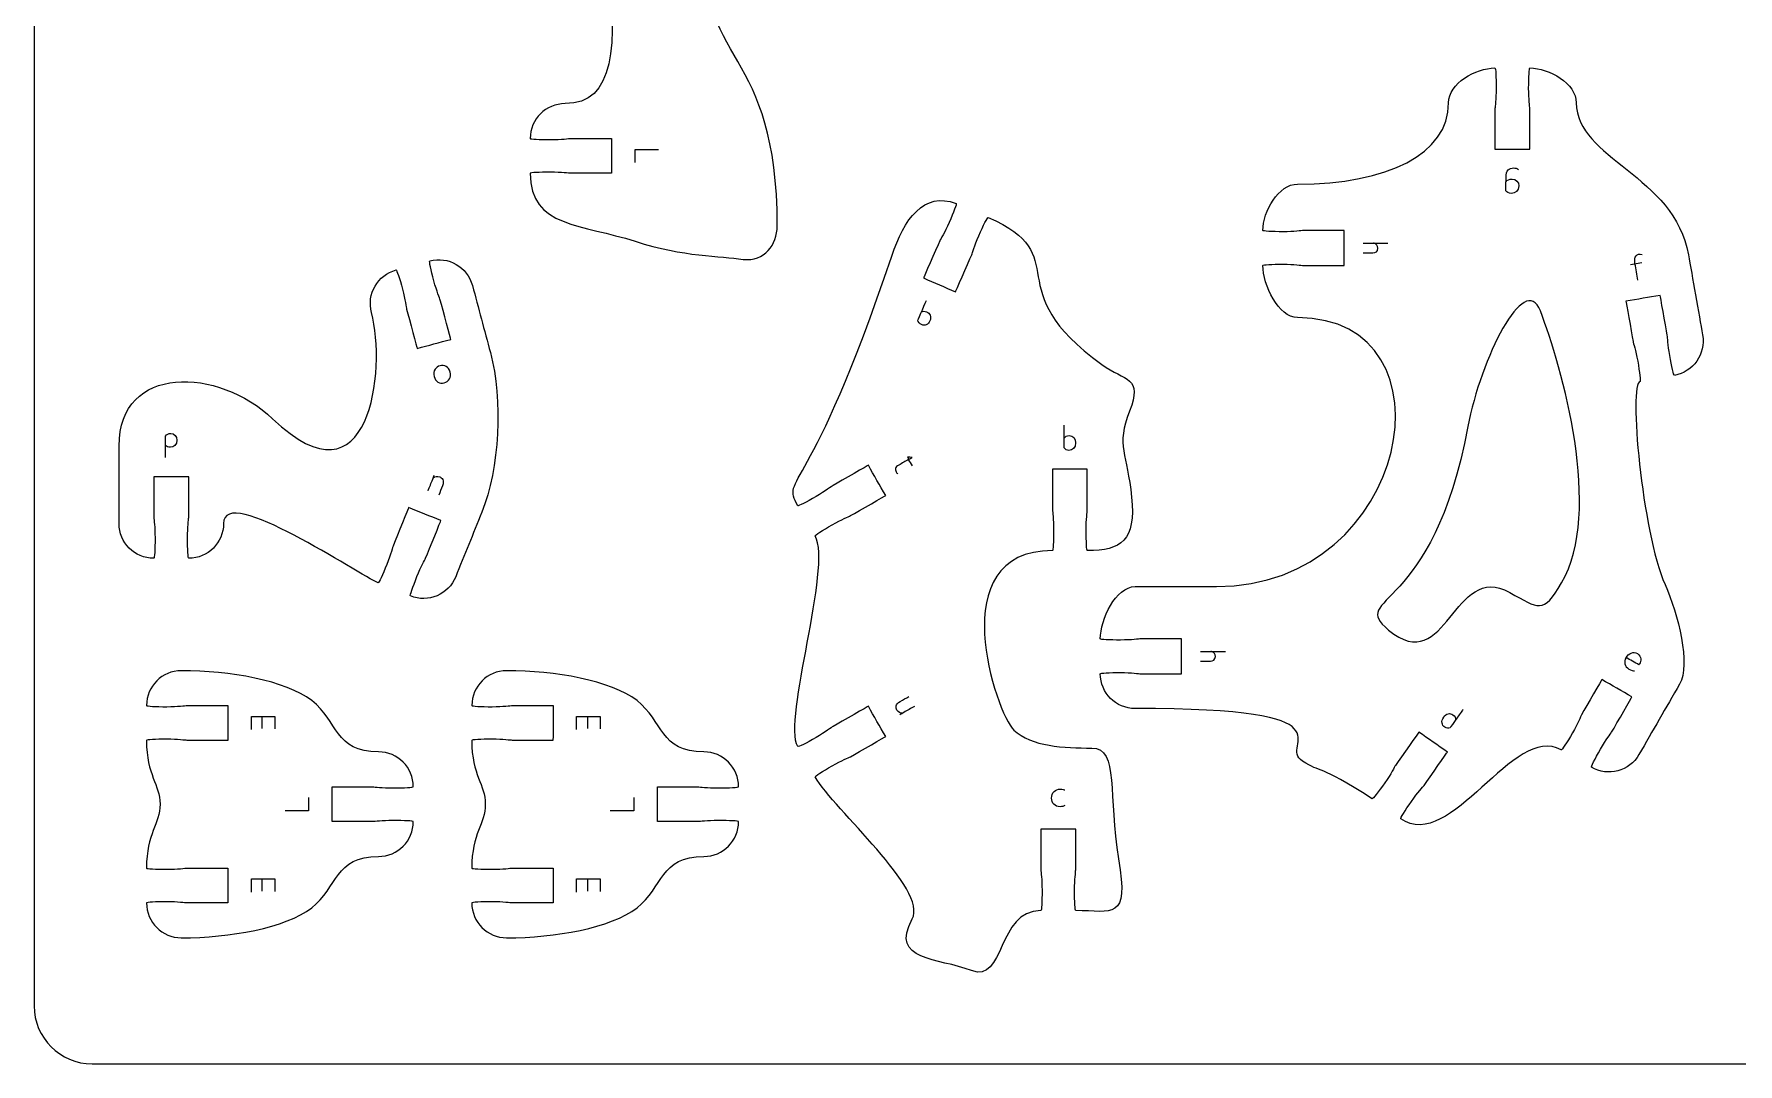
# Model space of a CAD drawing. Extents: x 0 to 300, y 0 to 300.
# Drawn here: x 0 to 146.8, y 0.1 to 88.8 of the extents above; entities that cross this region are included whole.
import ezdxf

# ---------------------------------------------------------------- set-up
doc = ezdxf.new("R2010")
doc.units = 0
doc.header["$MEASUREMENT"] = 0
doc.layers.add('DEFAULT', color=7, linetype='CONTINUOUS')

msp = doc.modelspace()

# ---------------------------------------------------------------- linework, layer by layer
at = {"layer": 'DEFAULT', "color": 250}
for points in [[(51.77, 77.73), (51.77, 78.85), (53.79, 78.85)], [(114.49, 70.77), (116.62, 70.77)], [(137.51, 68.94), (138.51, 69.12)], [(100.49, 35.61), (102.62, 35.61)], [(18.72, 28.89), (18.72, 30.03), (20.74, 30.03), (20.74, 28.94)], [(19.66, 28.98), (19.66, 30.03)], [(46.74, 28.89), (46.74, 30.03), (48.76, 30.03), (48.76, 28.94)], [(47.69, 28.98), (47.69, 30.03)], [(23.64, 23.03), (23.64, 21.9), (21.62, 21.9)], [(51.66, 23.03), (51.66, 21.9), (49.64, 21.9)], [(18.72, 14.89), (18.72, 16.03), (20.74, 16.03), (20.74, 14.94)], [(19.66, 14.98), (19.66, 16.03)], [(46.74, 14.89), (46.74, 16.03), (48.76, 16.03), (48.76, 14.94)], [(47.69, 14.98), (47.69, 16.03)]]:
    msp.add_lwpolyline(points, dxfattribs=at)
at = {"layer": 'DEFAULT', "color": 1}
for points, knots in [([(295, 0.1), (198.33, 0.1), (101.67, 0.1), (5, 0.1), (2.25, 0.1), (0, 2.35), (0, 5.1), (0, 101.77), (0, 198.43), (0, 295.1), (0, 297.85), (2.25, 300.1), (5, 300.1), (101.67, 300.1), (198.33, 300.1), (295, 300.1), (297.75, 300.1), (300, 297.85), (300, 295.1), (300, 198.43), (300, 101.77), (300, 5.1), (300, 2.35), (297.75, 0.1), (295, 0.1)], [0, 0, 0, 0, 822.047, 822.047, 822.047, 823.047, 823.047, 823.047, 1645.094, 1645.094, 1645.094, 1646.094, 1646.094, 1646.094, 2468.141, 2468.141, 2468.141, 2469.141, 2469.141, 2469.141, 3291.188, 3291.188, 3291.188, 3292.188, 3292.188, 3292.188, 3292.188]), ([(64.02, 72.25), (64.02, 70.67), (62.93, 69.14), (61.07, 69.38), (59.09, 69.69), (56, 69.58), (51.79, 70.94), (47.26, 72.41), (42.74, 72.1), (42.74, 76.79), (42.74, 76.85), (43.52, 76.89), (44.49, 76.89), (45.46, 76.89), (46.07, 76.79), (46.24, 76.79), (47.41, 76.79), (48.57, 76.79), (49.74, 76.79), (49.74, 77.79), (49.74, 78.79), (49.74, 79.79), (48.57, 79.79), (47.41, 79.79), (46.24, 79.79), (46.07, 79.79), (45.46, 79.69), (44.49, 79.69), (43.52, 79.69), (42.74, 79.74), (42.74, 79.79), (42.74, 81.45), (44.08, 82.79), (45.74, 82.79), (54.28, 82.79), (46.74, 102.28), (46.74, 126.36), (46.74, 127.36), (46.74, 128.36), (46.74, 129.36), (46.74, 131.57), (48.68, 133.36), (57.74, 133.36), (59.4, 133.36), (60.74, 131.02), (60.74, 129.36), (60.74, 129.3), (59.96, 129.26), (58.99, 129.26), (58.02, 129.26), (57.41, 129.36), (57.24, 129.36), (56.07, 129.36), (54.91, 129.36), (53.74, 129.36), (53.74, 128.36), (53.74, 127.36), (53.74, 126.36), (54.91, 126.36), (56.07, 126.36), (57.24, 126.36), (57.41, 126.36), (58.02, 126.46), (58.99, 126.46), (59.96, 126.46), (60.74, 126.42), (60.74, 126.36), (60.74, 119.6), (57.24, 112.5), (57.24, 97.94), (57.24, 85.98), (64.02, 87.72), (64.02, 72.25)], [1, 1, 1, 1, 2, 2, 2, 3, 3, 3, 4, 4, 4, 5, 5, 5, 6, 6, 6, 15.92, 15.92, 15.92, 24.42, 24.42, 24.42, 34.34, 34.34, 34.34, 35.34, 35.34, 35.34, 36.34, 36.34, 36.34, 37.34, 37.34, 37.34, 38.34, 38.34, 38.34, 46.85, 46.85, 46.85, 47.85, 47.85, 47.85, 48.85, 48.85, 48.85, 49.85, 49.85, 49.85, 50.85, 50.85, 50.85, 60.77, 60.77, 60.77, 69.28, 69.28, 69.28, 79.2, 79.2, 79.2, 80.2, 80.2, 80.2, 81.2, 81.2, 81.2, 82.2, 82.2, 82.2, 83.2, 83.2, 83.2, 83.2]), ([(143.73, 62.87), (143.43, 64.59), (142.82, 68.04), (142.52, 69.76), (141.31, 76.66), (132.85, 78.04), (132.85, 82.86), (132.85, 84.52), (130.51, 85.86), (128.85, 85.86), (128.8, 85.86), (128.75, 85.08), (128.75, 84.11), (128.75, 83.14), (128.85, 82.53), (128.85, 82.36), (128.85, 81.19), (128.85, 80.03), (128.85, 78.86), (127.85, 78.86), (126.85, 78.86), (125.85, 78.86), (125.85, 80.03), (125.85, 81.19), (125.85, 82.36), (125.85, 82.53), (125.95, 83.14), (125.95, 84.11), (125.95, 85.08), (125.91, 85.86), (125.85, 85.86), (124.19, 85.86), (121.85, 84.52), (121.85, 82.86), (121.85, 78.44), (116.59, 75.86), (108.85, 75.86), (107.19, 75.86), (105.85, 73.52), (105.85, 71.86), (105.85, 71.81), (106.63, 71.76), (107.6, 71.76), (108.57, 71.76), (109.17, 71.86), (109.35, 71.86), (110.52, 71.86), (111.68, 71.86), (112.85, 71.86), (112.85, 70.86), (112.85, 69.86), (112.85, 68.86), (111.68, 68.86), (110.52, 68.86), (109.35, 68.86), (109.17, 68.86), (108.57, 68.96), (107.6, 68.96), (106.63, 68.96), (105.85, 68.92), (105.85, 68.86), (105.85, 67.2), (107.19, 64.36), (108.85, 64.36), (122.85, 64.36), (118.63, 41.2), (101.85, 41.2), (99.52, 41.2), (97.18, 41.2), (94.85, 41.2), (93.19, 41.2), (91.85, 38.36), (91.85, 36.7), (91.85, 36.64), (92.63, 36.6), (93.6, 36.6), (94.57, 36.6), (95.18, 36.7), (95.35, 36.7), (96.52, 36.7), (97.68, 36.7), (98.85, 36.7), (98.85, 35.7), (98.85, 34.7), (98.85, 33.7), (97.68, 33.7), (96.52, 33.7), (95.35, 33.7), (95.18, 33.7), (94.57, 33.8), (93.6, 33.8), (92.63, 33.8), (91.85, 33.75), (91.85, 33.7), (91.85, 32.04), (93.19, 30.7), (94.85, 30.7), (114.41, 30.7), (107.05, 27.59), (109.27, 26.17), (110.98, 25.08), (110.48, 26.01), (115.27, 22.93), (115.32, 22.9), (115.81, 23.52), (116.36, 24.31), (116.92, 25.1), (117.18, 25.66), (117.28, 25.8), (117.78, 26.52), (119.29, 28.67), (119.29, 28.67), (120.11, 28.09), (120.93, 27.52), (121.75, 26.95), (121.75, 26.95), (120.24, 24.8), (119.74, 24.08), (119.64, 23.94), (119.21, 23.5), (118.65, 22.7), (118.1, 21.91), (117.69, 21.25), (117.73, 21.21), (122.06, 18.2), (127.44, 29.51), (131.55, 27.14), (131.6, 27.11), (132.03, 27.76), (132.52, 28.6), (133, 29.44), (133.22, 30.02), (133.3, 30.17), (133.74, 30.93), (135.05, 33.2), (135.05, 33.2), (135.92, 32.7), (136.79, 32.2), (137.65, 31.7), (137.65, 31.7), (136.34, 29.43), (135.9, 28.67), (135.82, 28.52), (135.42, 28.04), (134.94, 27.2), (134.46, 26.36), (134.1, 25.67), (134.15, 25.64), (135.59, 24.81), (137.42, 25.3), (138.25, 26.73), (139.42, 28.76), (140.58, 30.78), (141.75, 32.8), (142.72, 34.49), (141.63, 38.83), (140.5, 41.38), (138.51, 45.88), (137.34, 58.7), (138.35, 58.87), (138.4, 58.88), (138.31, 59.66), (138.14, 60.61), (137.97, 61.56), (137.77, 62.15), (137.74, 62.32), (137.59, 63.18), (137.13, 65.77), (137.13, 65.77), (138.11, 65.94), (139.1, 66.11), (140.08, 66.28), (140.08, 66.28), (140.54, 63.7), (140.69, 62.84), (140.72, 62.66), (140.73, 62.05), (140.9, 61.1), (141.07, 60.15), (141.24, 59.39), (141.3, 59.39), (142.93, 59.68), (144.02, 61.23), (143.73, 62.87)], [1, 1, 1, 1, 2, 2, 2, 3, 3, 3, 4, 4, 4, 5, 5, 5, 6, 6, 6, 15.92, 15.92, 15.92, 24.43, 24.43, 24.43, 34.35, 34.35, 34.35, 35.35, 35.35, 35.35, 36.35, 36.35, 36.35, 37.35, 37.35, 37.35, 38.35, 38.35, 38.35, 39.35, 39.35, 39.35, 40.35, 40.35, 40.35, 41.35, 41.35, 41.35, 51.27, 51.27, 51.27, 59.77, 59.77, 59.77, 69.69, 69.69, 69.69, 70.69, 70.69, 70.69, 71.69, 71.69, 71.69, 72.69, 72.69, 72.69, 73.69, 73.69, 73.69, 93.53, 93.53, 93.53, 94.53, 94.53, 94.53, 95.53, 95.53, 95.53, 96.53, 96.53, 96.53, 106.45, 106.45, 106.45, 114.96, 114.96, 114.96, 124.88, 124.88, 124.88, 125.88, 125.88, 125.88, 126.88, 126.88, 126.88, 127.88, 127.88, 127.88, 128.88, 128.88, 128.88, 129.88, 129.88, 129.88, 130.88, 130.88, 130.88, 131.88, 131.88, 131.88, 132.88, 132.88, 132.88, 141.389935, 141.389935, 141.389935, 142.389935, 142.389935, 142.389935, 143.389935, 143.389935, 143.389935, 144.389935, 144.389935, 144.389935, 145.389935, 145.389935, 145.389935, 146.389935, 146.389935, 146.389935, 147.389935, 147.389935, 147.389935, 148.389935, 148.389935, 148.389935, 156.902544, 156.902544, 156.902544, 157.902544, 157.902544, 157.902544, 158.902544, 158.902544, 158.902544, 159.902544, 159.902544, 159.902544, 160.902544, 160.902544, 160.902544, 180.749521, 180.749521, 180.749521, 181.749521, 181.749521, 181.749521, 182.749521, 182.749521, 182.749521, 183.749521, 183.749521, 183.749521, 184.749521, 184.749521, 184.749521, 185.749521, 185.749521, 185.749521, 194.257476, 194.257476, 194.257476, 195.257476, 195.257476, 195.257476, 196.257476, 196.257476, 196.257476, 197.257476, 197.257476, 197.257476, 198.257476, 198.257476, 198.257476, 198.257476]), ([(65.79, 27.42), (65.82, 27.37), (66.52, 27.72), (67.36, 28.2), (68.2, 28.69), (68.68, 29.07), (68.83, 29.16), (69.59, 29.6), (71.87, 30.9), (71.87, 30.9), (72.36, 30.03), (72.86, 29.16), (73.36, 28.29), (73.36, 28.29), (71.08, 26.99), (70.32, 26.55), (70.17, 26.47), (69.59, 26.25), (68.75, 25.78), (67.91, 25.29), (67.26, 24.86), (67.28, 24.82), (68.91, 21.98), (77.02, 15.12), (75.65, 12.58), (73.67, 8.93), (77.88, 9.26), (80.76, 8.13), (83.63, 7), (82.93, 13.3), (86.73, 13.3), (86.79, 13.3), (86.83, 14.08), (86.83, 15.05), (86.83, 16.02), (86.73, 16.62), (86.73, 16.8), (86.73, 17.97), (86.73, 19.13), (86.73, 20.3), (87.73, 20.3), (88.73, 20.3), (89.73, 20.3), (89.73, 19.13), (89.73, 17.97), (89.73, 16.8), (89.73, 16.62), (89.63, 16.02), (89.63, 15.05), (89.63, 14.08), (89.67, 13.3), (89.73, 13.3), (92.88, 13.3), (94.36, 12.36), (93.42, 17.75), (92.49, 23.13), (93.49, 27.3), (91.12, 27.3), (88.75, 27.3), (85.89, 27.41), (84.4, 28.85), (82.9, 30.29), (78.08, 44.3), (87.73, 44.3), (87.78, 44.3), (87.83, 45.08), (87.83, 46.05), (87.83, 47.02), (87.73, 47.63), (87.73, 47.8), (87.73, 48.97), (87.73, 50.13), (87.73, 51.3), (88.73, 51.3), (89.73, 51.3), (90.73, 51.3), (90.73, 50.13), (90.73, 48.97), (90.73, 47.8), (90.73, 47.63), (90.63, 47.02), (90.63, 46.05), (90.63, 45.08), (90.67, 44.3), (90.73, 44.3), (93.65, 44.3), (94.92, 45.17), (94.55, 48.91), (94.17, 52.64), (93.17, 53.32), (94.36, 56.3), (95.55, 59.27), (93.96, 58.91), (91.99, 60.32), (82.83, 66.87), (89.79, 69.73), (82.18, 72.99), (82.13, 73.01), (81.78, 72.31), (81.39, 71.42), (81, 70.54), (80.84, 69.94), (80.77, 69.78), (80.42, 68.98), (79.37, 66.58), (79.37, 66.58), (78.45, 66.98), (77.54, 67.38), (76.62, 67.78), (76.62, 67.78), (77.68, 70.19), (78.03, 70.99), (78.1, 71.15), (78.44, 71.66), (78.82, 72.55), (79.21, 73.43), (79.49, 74.17), (79.44, 74.19), (76.64, 75.26), (74.94, 72.83), (73.88, 69.67), (66.83, 48.6), (64.3, 50.78), (65.79, 48.17), (65.82, 48.12), (66.52, 48.48), (67.36, 48.96), (68.2, 49.44), (68.68, 49.82), (68.83, 49.91), (69.59, 50.35), (71.87, 51.65), (71.87, 51.65), (72.36, 50.78), (72.86, 49.92), (73.36, 49.05), (73.36, 49.05), (71.08, 47.74), (70.32, 47.31), (70.17, 47.22), (69.59, 47.01), (68.75, 46.53), (67.91, 46.05), (67.26, 45.62), (67.28, 45.57), (68.79, 42.94), (64.47, 29.74), (65.79, 27.42)], [1, 1, 1, 1, 2, 2, 2, 3, 3, 3, 4, 4, 4, 12.506309, 12.506309, 12.506309, 13.506309, 13.506309, 13.506309, 14.506309, 14.506309, 14.506309, 15.506309, 15.506309, 15.506309, 16.506309, 16.506309, 16.506309, 17.506309, 17.506309, 17.506309, 18.506309, 18.506309, 18.506309, 19.506309, 19.506309, 19.506309, 20.506309, 20.506309, 20.506309, 30.426309, 30.426309, 30.426309, 38.926309, 38.926309, 38.926309, 48.846309, 48.846309, 48.846309, 49.846309, 49.846309, 49.846309, 50.846309, 50.846309, 50.846309, 51.846309, 51.846309, 51.846309, 52.846309, 52.846309, 52.846309, 53.846309, 53.846309, 53.846309, 54.846309, 54.846309, 54.846309, 55.846309, 55.846309, 55.846309, 56.846309, 56.846309, 56.846309, 66.766309, 66.766309, 66.766309, 75.276309, 75.276309, 75.276309, 85.196309, 85.196309, 85.196309, 86.196309, 86.196309, 86.196309, 87.196309, 87.196309, 87.196309, 88.196309, 88.196309, 88.196309, 89.196309, 89.196309, 89.196309, 90.196309, 90.196309, 90.196309, 91.196309, 91.196309, 91.196309, 92.196309, 92.196309, 92.196309, 93.196309, 93.196309, 93.196309, 94.196309, 94.196309, 94.196309, 102.699967, 102.699967, 102.699967, 103.699967, 103.699967, 103.699967, 104.699967, 104.699967, 104.699967, 105.699967, 105.699967, 105.699967, 106.699967, 106.699967, 106.699967, 107.699967, 107.699967, 107.699967, 108.699967, 108.699967, 108.699967, 109.699967, 109.699967, 109.699967, 110.699967, 110.699967, 110.699967, 119.206277, 119.206277, 119.206277, 120.206277, 120.206277, 120.206277, 121.206277, 121.206277, 121.206277, 122.206277, 122.206277, 122.206277, 123.206277, 123.206277, 123.206277, 123.206277]), ([(39.31, 61.35), (38.79, 63.28), (38.28, 65.2), (37.76, 67.13), (37.33, 68.73), (35.69, 69.68), (34.08, 69.25), (34.03, 69.23), (34.19, 68.47), (34.44, 67.53), (34.69, 66.6), (34.95, 66.04), (34.99, 65.87), (35.22, 65.03), (35.9, 62.49), (35.9, 62.49), (34.93, 62.23), (33.97, 61.97), (33, 61.71), (33, 61.71), (32.32, 64.25), (32.09, 65.09), (32.05, 65.26), (31.99, 65.88), (31.74, 66.81), (31.49, 67.74), (31.24, 68.47), (31.19, 68.47), (29.59, 68.04), (28.64, 66.4), (29.07, 64.8), (30.37, 59.94), (28.97, 47.6), (20.55, 55.65), (15.91, 60.09), (7.32, 60.42), (7.32, 53.3), (7.32, 51.08), (7.32, 48.86), (7.32, 46.64), (7.32, 44.98), (8.66, 43.64), (10.32, 43.64), (10.37, 43.64), (10.42, 44.42), (10.42, 45.39), (10.42, 46.36), (10.32, 46.96), (10.32, 47.14), (10.32, 48.31), (10.32, 49.47), (10.32, 50.64), (11.32, 50.64), (12.32, 50.64), (13.32, 50.64), (13.32, 49.47), (13.32, 48.31), (13.32, 47.14), (13.32, 46.96), (13.22, 46.36), (13.22, 45.39), (13.22, 44.42), (13.26, 43.64), (13.32, 43.64), (14.98, 43.64), (16.32, 44.98), (16.32, 46.64), (16.32, 50.14), (28.1, 42.15), (29.64, 41.52), (29.69, 41.5), (30.02, 42.21), (30.38, 43.11), (30.75, 44.01), (30.88, 44.61), (30.95, 44.77), (31.28, 45.58), (32.26, 48.01), (32.26, 48.01), (33.19, 47.64), (34.12, 47.26), (35.04, 46.89), (35.04, 46.89), (34.06, 44.45), (33.73, 43.64), (33.66, 43.48), (33.34, 42.96), (32.98, 42.06), (32.62, 41.16), (32.36, 40.42), (32.42, 40.4), (33.95, 39.78), (35.7, 40.52), (36.32, 42.05), (37.07, 43.9), (37.82, 45.75), (38.57, 47.6), (40.09, 51.34), (40.4, 57.3), (39.31, 61.35)], [0, 0, 0, 0, 16.958081, 16.958081, 16.958081, 17.958081, 17.958081, 17.958081, 18.958081, 18.958081, 18.958081, 19.958081, 19.958081, 19.958081, 20.958081, 20.958081, 20.958081, 29.457734, 29.457734, 29.457734, 30.457734, 30.457734, 30.457734, 31.457734, 31.457734, 31.457734, 32.457734, 32.457734, 32.457734, 33.457734, 33.457734, 33.457734, 34.457734, 34.457734, 34.457734, 35.457734, 35.457734, 35.457734, 54.327734, 54.327734, 54.327734, 55.327734, 55.327734, 55.327734, 56.327734, 56.327734, 56.327734, 57.327734, 57.327734, 57.327734, 67.247734, 67.247734, 67.247734, 75.747734, 75.747734, 75.747734, 85.667734, 85.667734, 85.667734, 86.667734, 86.667734, 86.667734, 87.667734, 87.667734, 87.667734, 88.667734, 88.667734, 88.667734, 89.667734, 89.667734, 89.667734, 90.667734, 90.667734, 90.667734, 91.667734, 91.667734, 91.667734, 92.667734, 92.667734, 92.667734, 101.168939, 101.168939, 101.168939, 102.168939, 102.168939, 102.168939, 103.168939, 103.168939, 103.168939, 104.168939, 104.168939, 104.168939, 105.168939, 105.168939, 105.168939, 122.130522, 122.130522, 122.130522, 123.130522, 123.130522, 123.130522, 123.130522]), ([(131.59, 41.52), (129.97, 38.79), (129.63, 39.3), (127.12, 40.7), (122.22, 43.44), (121.75, 33.29), (116.68, 37.46), (113.12, 40.4), (120.52, 38.77), (123.52, 54.98), (124.6, 60.82), (128.41, 68.42), (129.76, 64.94), (131.61, 60.17), (135.18, 47.58), (131.59, 41.52)], [1, 1, 1, 1, 2, 2, 2, 3, 3, 3, 4, 4, 4, 5, 5, 5, 6, 6, 6, 6]), ([(9.69, 13.96), (9.69, 14.02), (10.47, 14.06), (11.43, 14.06), (12.4, 14.06), (13.01, 13.96), (13.18, 13.96), (14.06, 13.96), (16.69, 13.96), (16.69, 13.96), (16.69, 14.96), (16.69, 15.96), (16.69, 16.96), (16.69, 16.96), (14.06, 16.96), (13.19, 16.96), (13.01, 16.96), (12.4, 16.86), (11.43, 16.86), (10.47, 16.86), (9.69, 16.9), (9.68, 16.96), (9.69, 20), (10.85, 20.74), (10.85, 22.46), (10.85, 24.18), (9.69, 24.92), (9.68, 27.96), (9.68, 28.02), (10.47, 28.06), (11.43, 28.06), (12.4, 28.06), (13.01, 27.96), (13.19, 27.96), (14.06, 27.96), (16.68, 27.96), (16.68, 27.96), (16.68, 28.96), (16.68, 29.96), (16.69, 30.96), (16.69, 30.96), (14.06, 30.96), (13.18, 30.96), (13.01, 30.96), (12.4, 30.86), (11.43, 30.86), (10.47, 30.86), (9.69, 30.91), (9.69, 30.96), (9.69, 32.62), (11.03, 33.96), (12.68, 33.96), (16.85, 33.96), (21.66, 33.13), (23.92, 31.38), (26.18, 29.63), (25.89, 26.96), (29.67, 26.97), (31.32, 26.97), (32.67, 25.62), (32.67, 23.97), (32.67, 23.91), (31.89, 23.86), (30.92, 23.86), (29.95, 23.86), (29.34, 23.96), (29.17, 23.96), (28.29, 23.97), (25.67, 23.97), (25.67, 23.97), (25.67, 22.96), (25.67, 21.96), (25.67, 20.96), (25.67, 20.96), (28.29, 20.96), (29.17, 20.96), (29.34, 20.96), (29.95, 21.06), (30.92, 21.06), (31.89, 21.06), (32.67, 21.02), (32.67, 20.96), (32.67, 19.31), (31.33, 17.96), (29.66, 17.96), (25.89, 17.96), (26.17, 15.3), (23.92, 13.55), (21.66, 11.8), (16.85, 10.96), (12.68, 10.96), (11.03, 10.96), (9.68, 12.3), (9.69, 13.96)], [1, 1, 1, 1, 2, 2, 2, 3, 3, 3, 4, 4, 4, 12.5, 12.5, 12.5, 13.5, 13.5, 13.5, 14.5, 14.5, 14.5, 15.5, 15.5, 15.5, 16.5, 16.5, 16.5, 17.5, 17.5, 17.5, 18.5, 18.5, 18.5, 19.5, 19.5, 19.5, 20.5, 20.5, 20.5, 29.007003, 29.007003, 29.007003, 30.007003, 30.007003, 30.007003, 31.007003, 31.007003, 31.007003, 32.007003, 32.007003, 32.007003, 33.007003, 33.007003, 33.007003, 34.007003, 34.007003, 34.007003, 35.007003, 35.007003, 35.007003, 36.007003, 36.007003, 36.007003, 37.007003, 37.007003, 37.007003, 38.007003, 38.007003, 38.007003, 39.007003, 39.007003, 39.007003, 47.521003, 47.521003, 47.521003, 48.521003, 48.521003, 48.521003, 49.521003, 49.521003, 49.521003, 50.521003, 50.521003, 50.521003, 51.535003, 51.535003, 51.535003, 52.535003, 52.535003, 52.535003, 53.535003, 53.535003, 53.535003, 54.535003, 54.535003, 54.535003, 54.535003]), ([(37.71, 13.96), (37.71, 14.02), (38.49, 14.06), (39.46, 14.06), (40.42, 14.06), (41.03, 13.96), (41.2, 13.96), (42.08, 13.96), (44.71, 13.96), (44.71, 13.96), (44.71, 14.96), (44.71, 15.96), (44.71, 16.96), (44.71, 16.96), (42.08, 16.96), (41.21, 16.96), (41.03, 16.96), (40.42, 16.86), (39.46, 16.86), (38.49, 16.86), (37.71, 16.9), (37.7, 16.96), (37.71, 20), (38.87, 20.74), (38.87, 22.46), (38.87, 24.18), (37.71, 24.92), (37.7, 27.96), (37.7, 28.02), (38.49, 28.06), (39.46, 28.06), (40.42, 28.06), (41.03, 27.96), (41.21, 27.96), (42.08, 27.96), (44.7, 27.96), (44.7, 27.96), (44.71, 28.96), (44.71, 29.96), (44.71, 30.96), (44.71, 30.96), (42.08, 30.96), (41.2, 30.96), (41.03, 30.96), (40.42, 30.86), (39.46, 30.86), (38.49, 30.86), (37.71, 30.91), (37.71, 30.96), (37.71, 32.62), (39.05, 33.96), (40.71, 33.96), (44.87, 33.96), (49.68, 33.13), (51.94, 31.38), (54.2, 29.63), (53.91, 26.96), (57.69, 26.97), (59.35, 26.97), (60.69, 25.62), (60.69, 23.97), (60.69, 23.91), (59.91, 23.86), (58.94, 23.86), (57.97, 23.86), (57.36, 23.96), (57.19, 23.96), (56.31, 23.97), (53.69, 23.97), (53.69, 23.97), (53.69, 22.96), (53.69, 21.96), (53.69, 20.96), (53.69, 20.96), (56.32, 20.96), (57.19, 20.96), (57.36, 20.96), (57.97, 21.06), (58.94, 21.06), (59.91, 21.06), (60.69, 21.02), (60.69, 20.96), (60.69, 19.31), (59.35, 17.96), (57.69, 17.96), (53.91, 17.96), (54.2, 15.3), (51.94, 13.55), (49.68, 11.8), (44.87, 10.96), (40.71, 10.96), (39.05, 10.96), (37.7, 12.3), (37.71, 13.96)], [1, 1, 1, 1, 2, 2, 2, 3, 3, 3, 4, 4, 4, 12.5, 12.5, 12.5, 13.5, 13.5, 13.5, 14.5, 14.5, 14.5, 15.5, 15.5, 15.5, 16.5, 16.5, 16.5, 17.5, 17.5, 17.5, 18.5, 18.5, 18.5, 19.5, 19.5, 19.5, 20.5, 20.5, 20.5, 29.007003, 29.007003, 29.007003, 30.007003, 30.007003, 30.007003, 31.007003, 31.007003, 31.007003, 32.007003, 32.007003, 32.007003, 33.007003, 33.007003, 33.007003, 34.007003, 34.007003, 34.007003, 35.007003, 35.007003, 35.007003, 36.007003, 36.007003, 36.007003, 37.007003, 37.007003, 37.007003, 38.007003, 38.007003, 38.007003, 39.007003, 39.007003, 39.007003, 47.521003, 47.521003, 47.521003, 48.521003, 48.521003, 48.521003, 49.521003, 49.521003, 49.521003, 50.521003, 50.521003, 50.521003, 51.535003, 51.535003, 51.535003, 52.535003, 52.535003, 52.535003, 53.535003, 53.535003, 53.535003, 54.535003, 54.535003, 54.535003, 54.535003])]:
    msp.add_open_spline(points, degree=3, knots=knots, dxfattribs=at)
at = {"layer": 'DEFAULT', "color": 250}
for points, knots in [([(126.8, 76.08), (126.87, 76.2), (127.1, 76.29), (127.32, 76.29), (127.66, 76.29), (127.91, 76.03), (127.91, 75.7), (127.91, 75.29), (127.6, 75.06), (127.28, 75.06), (127.04, 75.06), (126.85, 75.17), (126.79, 75.27), (126.79, 75.37), (126.8, 76.42), (126.8, 76.42), (126.8, 76.75), (126.85, 76.95), (126.98, 77.08), (127.1, 77.21), (127.28, 77.25), (127.44, 77.25), (127.6, 77.25), (127.76, 77.21), (127.87, 77.13)], [0, 0, 0, 0, 1, 1, 1, 2, 2, 2, 3, 3, 3, 4, 4, 4, 5, 5, 5, 6, 6, 6, 7, 7, 7, 8, 8, 8, 8]), ([(114.49, 69.95), (114.77, 69.95), (115.05, 69.95), (115.33, 69.95), (115.56, 69.95), (115.76, 70.05), (115.76, 70.34), (115.76, 70.54), (115.64, 70.69), (115.49, 70.75), (115.46, 70.76), (115.42, 70.77), (115.37, 70.77)], [0, 0, 0, 0, 2.363, 2.363, 2.363, 3.363, 3.363, 3.363, 4.363, 4.363, 4.363, 5.363, 5.363, 5.363, 5.363]), ([(138.16, 67.58), (138.08, 68.06), (137.99, 68.54), (137.91, 69.01), (137.8, 69.63), (138.07, 69.93), (138.53, 69.8)], [0, 0, 0, 0, 4.112921, 4.112921, 4.112921, 5.112921, 5.112921, 5.112921, 5.112921]), ([(76.45, 64.86), (76.56, 64.94), (76.74, 64.93), (76.89, 64.86), (77.16, 64.75), (77.34, 64.45), (77.17, 64.08), (77.03, 63.76), (76.73, 63.64), (76.45, 63.76), (76.27, 63.85), (76.16, 63.98), (76.13, 64.14), (76.2, 64.27), (76.88, 65.85), (76.88, 65.85)], [0, 0, 0, 0, 1, 1, 1, 2, 2, 2, 3, 3, 3, 4, 4, 4, 5, 5, 5, 5]), ([(34.47, 59.29), (34.33, 59.81), (34.63, 60.13), (34.97, 60.22), (35.35, 60.32), (35.71, 60.13), (35.83, 59.68), (35.96, 59.21), (35.73, 58.86), (35.34, 58.75), (34.93, 58.64), (34.58, 58.86), (34.47, 59.29)], [0, 0, 0, 0, 1, 1, 1, 2, 2, 2, 3, 3, 3, 4, 4, 4, 4]), ([(11.33, 52.31), (11.33, 52.31), (11.34, 54.03), (11.33, 54.17), (11.42, 54.3), (11.57, 54.39), (11.78, 54.39), (12.08, 54.39), (12.31, 54.15), (12.31, 53.81), (12.31, 53.4), (12.03, 53.2), (11.74, 53.2), (11.57, 53.2), (11.41, 53.27), (11.33, 53.38)], [0, 0, 0, 0, 1, 1, 1, 2, 2, 2, 3, 3, 3, 4, 4, 4, 5, 5, 5, 5]), ([(88.74, 53.99), (88.82, 54.13), (88.97, 54.21), (89.18, 54.21), (89.5, 54.21), (89.72, 53.96), (89.72, 53.59), (89.72, 53.14), (89.43, 52.93), (89.15, 52.93), (88.96, 52.93), (88.83, 52.99), (88.74, 53.16), (88.74, 53.26), (88.74, 55.09), (88.74, 55.09)], [0, 0, 0, 0, 1.003, 1.003, 1.003, 2.006, 2.006, 2.006, 3.009, 3.009, 3.009, 4.012, 4.012, 4.012, 5.015, 5.015, 5.015, 5.015]), ([(75.66, 51.6), (75.55, 51.78), (75.45, 51.97), (75.34, 52.15), (75.45, 52.21), (75.55, 52.27), (75.65, 52.33), (75.51, 52.33), (75.37, 52.34), (75.23, 52.35), (75.27, 52.28), (75.31, 52.22), (75.34, 52.15), (75.06, 51.99), (74.77, 51.83), (74.49, 51.66), (74.34, 51.58), (74.24, 51.49), (74.21, 51.39), (74.18, 51.3), (74.2, 51.19), (74.26, 51.08), (74.31, 50.99), (74.36, 50.93), (74.41, 50.9)], [0, 0, 0, 0, 1.801606, 1.801606, 1.801606, 2.813482, 2.813482, 2.813482, 4.009528, 4.009528, 4.009528, 4.646943, 4.646943, 4.646943, 7.434873, 7.434873, 7.434873, 8.434873, 8.434873, 8.434873, 9.434873, 9.434873, 9.434873, 10.434873, 10.434873, 10.434873, 10.434873]), ([(33.94, 49.45), (34.07, 49.78), (34.2, 50.11), (34.34, 50.44), (34.39, 50.57), (34.44, 50.69), (34.47, 50.8)], [0, 0, 0, 0, 3.000306, 3.000306, 3.000306, 4.000306, 4.000306, 4.000306, 4.000306]), ([(34.39, 50.58), (34.51, 50.68), (34.72, 50.74), (34.94, 50.65), (35.12, 50.58), (35.37, 50.35), (35.18, 49.89), (35.07, 49.62), (34.97, 49.35), (34.86, 49.08)], [0, 0, 0, 0, 1, 1, 1, 2, 2, 2, 4.455659, 4.455659, 4.455659, 4.455659]), ([(100.49, 34.79), (100.77, 34.79), (101.05, 34.79), (101.33, 34.79), (101.56, 34.79), (101.76, 34.89), (101.76, 35.18), (101.76, 35.37), (101.64, 35.53), (101.49, 35.59), (101.46, 35.6), (101.42, 35.61), (101.37, 35.61)], [0, 0, 0, 0, 2.363, 2.363, 2.363, 3.363, 3.363, 3.363, 4.363, 4.363, 4.363, 5.363, 5.363, 5.363, 5.363]), ([(137.14, 35.09), (137.36, 35.47), (137.76, 35.64), (138.12, 35.43), (138.53, 35.19), (138.43, 34.77), (138.3, 34.54), (138.27, 34.49), (138.26, 34.48), (138.25, 34.46), (137.88, 34.67), (137.51, 34.88), (137.14, 35.09), (136.92, 34.71), (137.01, 34.33), (137.39, 34.1), (137.59, 33.99), (137.75, 33.95), (137.86, 33.94)], [0, 0, 0, 0, 1, 1, 1, 2, 2, 2, 3, 3, 3, 6.611532, 6.611532, 6.611532, 7.611532, 7.611532, 7.611532, 8.611532, 8.611532, 8.611532, 8.611532]), ([(74.79, 30.29), (74.66, 30.29), (74.45, 30.35), (74.32, 30.57), (74.21, 30.77), (74.18, 31.07), (74.62, 31.32), (74.87, 31.46), (75.11, 31.6), (75.36, 31.74)], [0, 0, 0, 0, 1, 1, 1, 2, 2, 2, 4.405407, 4.405407, 4.405407, 4.405407]), ([(75.85, 30.89), (75.54, 30.72), (75.24, 30.54), (74.93, 30.37), (74.8, 30.29), (74.69, 30.22), (74.59, 30.16)], [0, 0, 0, 0, 2.992217, 2.992217, 2.992217, 3.992217, 3.992217, 3.992217, 3.992217]), ([(123.09, 30.63), (123.09, 30.63), (122.04, 29.13), (121.99, 29.05), (121.82, 28.97), (121.67, 28.99), (121.52, 29.09), (121.28, 29.26), (121.17, 29.6), (121.43, 29.96), (121.64, 30.27), (121.97, 30.35), (122.23, 30.17), (122.4, 30.05), (122.47, 29.89), (122.46, 29.73)], [0, 0, 0, 0, 1.003053, 1.003053, 1.003053, 2.006106, 2.006106, 2.006106, 3.009159, 3.009159, 3.009159, 4.012211, 4.012211, 4.012211, 5.015264, 5.015264, 5.015264, 5.015264]), ([(88.79, 22.34), (88.73, 22.3), (88.57, 22.25), (88.38, 22.25), (87.94, 22.25), (87.65, 22.55), (87.65, 22.99), (87.65, 23.44), (87.96, 23.76), (88.43, 23.76), (88.59, 23.76), (88.73, 23.72), (88.8, 23.69)], [0, 0, 0, 0, 1, 1, 1, 2, 2, 2, 3, 3, 3, 4, 4, 4, 4])]:
    msp.add_open_spline(points, degree=3, knots=knots, dxfattribs=at)

doc.saveas('drawing.dxf')
